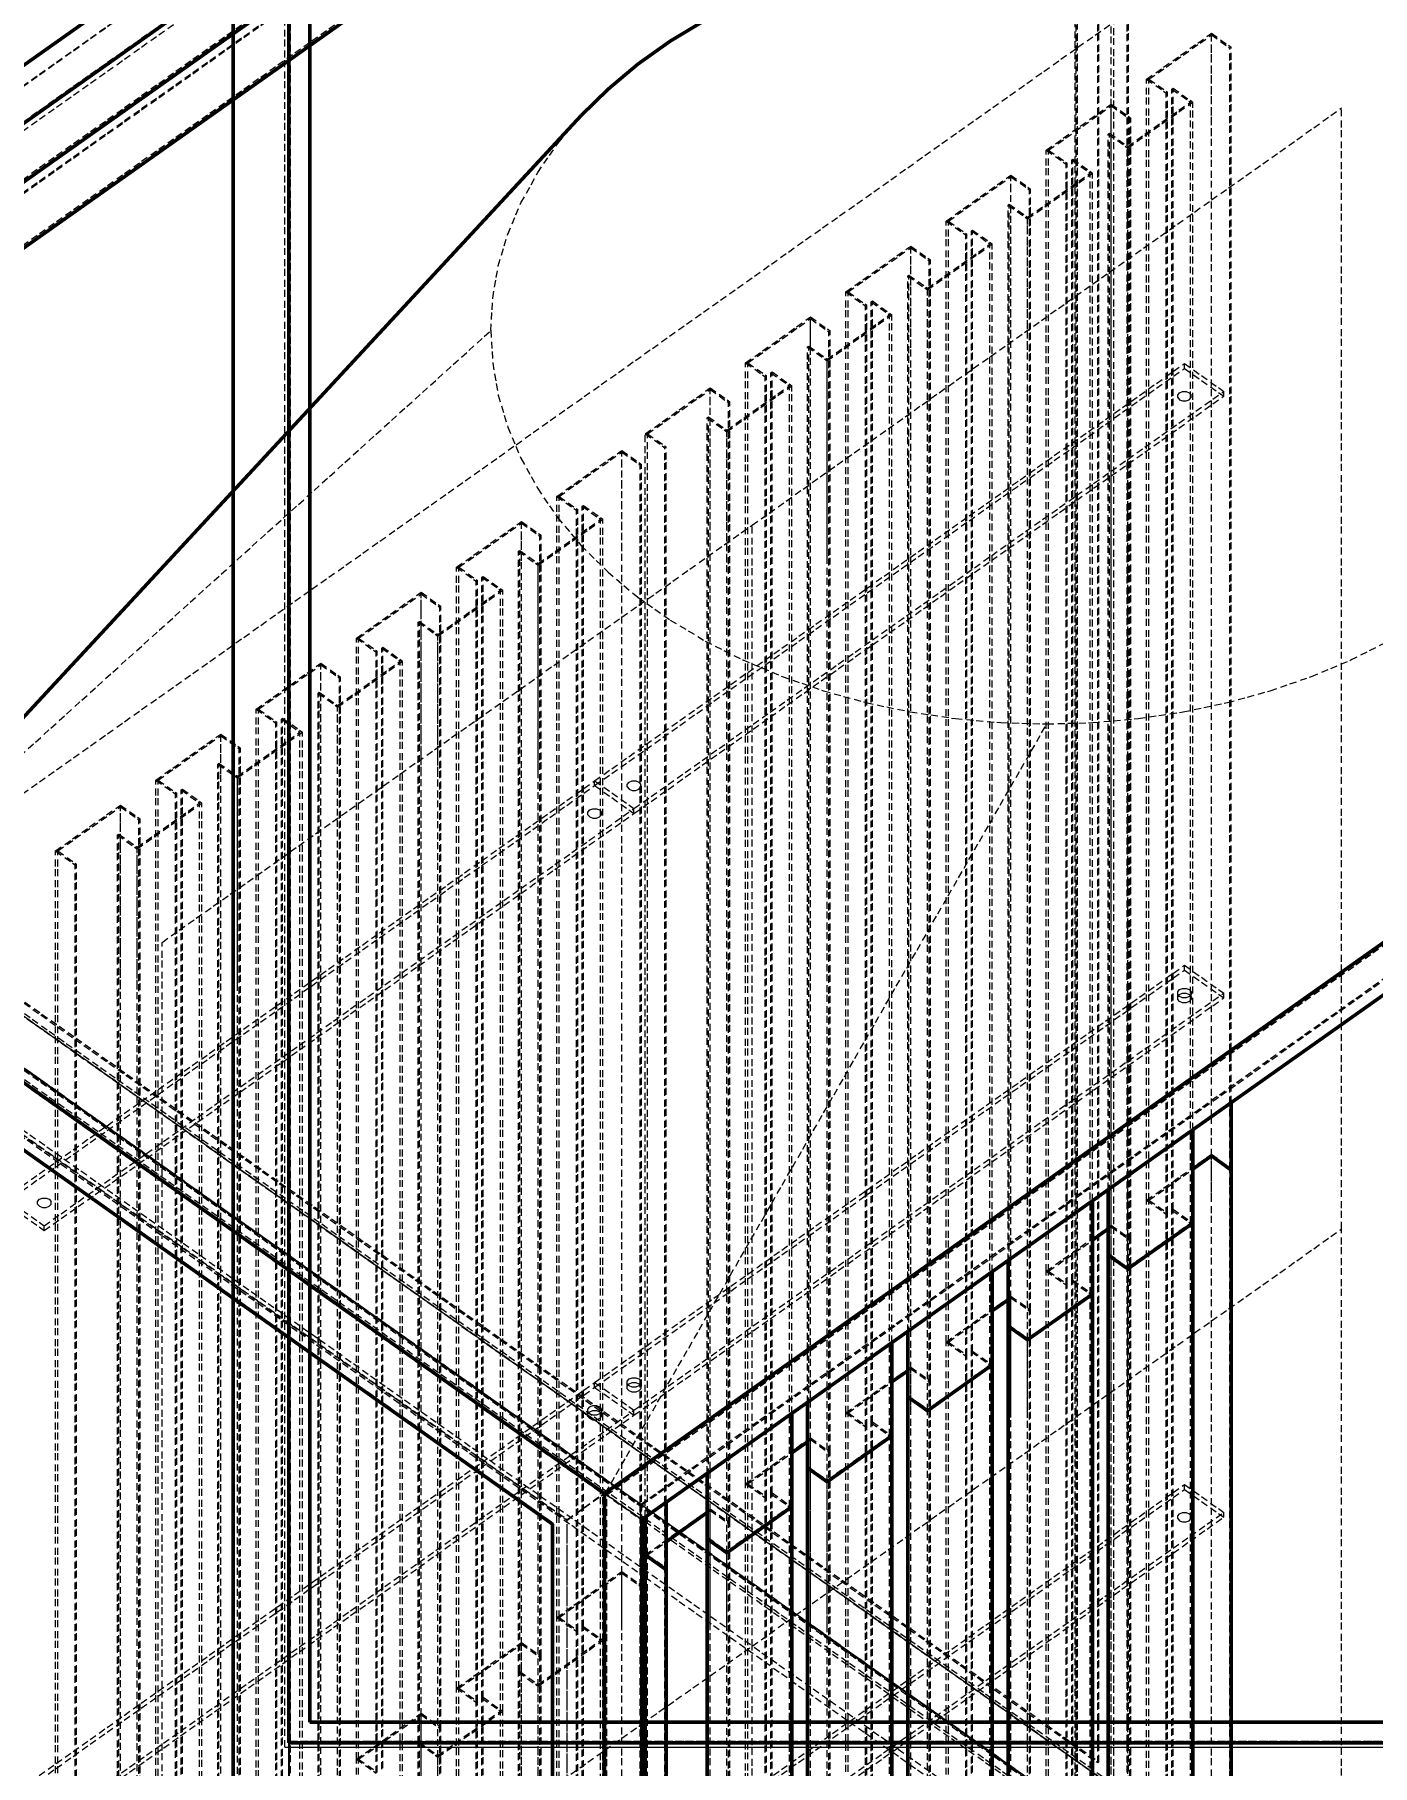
# Model space of a CAD drawing. Header units: millimetres. Extents: x -261 to 8533, y -404 to 6090.
# Drawn here: x 1860 to 2822, y 1180 to 2424 of the extents above; entities that cross this region are included whole.
import ezdxf

# ---------------------------------------------------------------- set-up
doc = ezdxf.new("R2010")
doc.units = ezdxf.units.MM
doc.linetypes.add('Hidden', pattern=[15, 5, -3, 5, -2])
for name, color, linetype, lineweight in [('Default', 7, 'Continuous', 50), ('Edges', 7, 'Hidden', 15), ('HiddenEdges', 2, 'Hidden', 15), ('HiddenSilhouettes', 2, 'Hidden', 15), ('HiddenWires', 7, 'Hidden', 15), ('Silhouettes', 7, 'Continuous', 50), ('Wires', 7, 'Hidden', 15)]:
    doc.layers.add(name, color=color, linetype=linetype, lineweight=lineweight)
doc.layers.add('Dimension', color=7, linetype='Continuous', lineweight=50, true_color=0x6495ed)
doc.styles.add('Default', font='arial.ttf')
doc.dimstyles.get("Standard").update_dxf_attribs({"dimtxt": 0.18, "dimasz": 0.18, "dimexe": 0.18, "dimexo": 0.0625, "dimgap": 0.09, "dimtad": 0, "dimtih": 1, "dimtoh": 1, "dimdec": 4, "dimzin": 0, "dimdsep": 46, "dimtxsty": 'Standard', "dimcen": 0.09, "dimadec": 0, "dimazin": 0, "dimtfac": 1, "dimtdec": 4, "dimtofl": 0, "dimtmove": 0, "dimatfit": 3, "dimfxl": 1, "dimtolj": 1, "dimtzin": 0, "dimarcsym": 0})

# ---------------------------------------------------------------- blocks, each defined once
blk = doc.blocks.new('Top')
at = {"layer": 'HiddenEdges'}
for points in [[(-1753, -853, 0), (-1753, 853, 0)], [(-1748.8, -848.8, 0), (-1748.8, 848.8, 0)], [(-1753, -853, 0), (953, -853, 0)], [(-1750, -853, 0), (1753, -853, 0)], [(-1748.8, -848.8, 0), (-611.2, -848.8, 0)], [(-1748.8, -886.8, 0), (-1748.8, -850, 0)]]:
    blk.add_polyline3d(points, dxfattribs=at)
at = {"layer": 'HiddenSilhouettes'}
for points in [[(-1750, -848.8, 0), (-610, -848.8, 0)], [(-1750, -888, 0), (-1750, -850, 0)], [(-1750, -850, 0), (895, -850, 0)], [(-1750, -890, 0), (-1750, -850, 0)]]:
    blk.add_polyline3d(points, dxfattribs=at)
at = {"layer": 'Silhouettes'}
for points in [[(-1790, -890, 0), (-1790, 890, 0)], [(-1750, -850, 0), (-1750, 850, 0)], [(-1735, -835, 0), (-1735, 835, 0)], [(-1735, -835, 0), (-625, -835, 0)], [(-1750, -850, 0), (-610, -850, 0)]]:
    blk.add_polyline3d(points, dxfattribs=at)
blk = doc.blocks.new('Isometric')
at = {"layer": 'Edges'}
for points in [[(70.7, 170.2), (1329.4, 1060.2)], [(70.7, 159.8), (1277, 1012.8)], [(70.7, 122.8), (1329.4, 1012.8)], [(554.6, 165.6), (556, 189), (560, 212.2), (566.8, 235), (576.3, 257.4), (588.3, 279.2), (602.8, 300.2), (619.7, 320.3)], [(71.2, -271), (554.6, 165.6)], [(554.6, 165.6), (556, 142.3), (560, 119.1), (566.8, 96.2), (576.3, 73.8), (588.3, 52), (602.8, 31), (619.7, 10.9), (638.9, -8.1), (660.3, -26), (683.7, -42.5), (708.9, -57.6), (735.8, -71.2), (764.2, -83.1), (793.9, -93.4), (824.7, -101.9), (856.4, -108.6), (888.8, -113.4), (921.6, -116.3), (954.6, -117.2)], [(954.6, -117.2), (987.6, -116.3), (1020.4, -113.4), (1052.8, -108.6), (1084.5, -101.9), (1115.3, -93.4), (1145, -83.1), (1173.4, -71.2), (1200.3, -57.6), (1225.5, -42.5), (1248.9, -26), (1270.3, -8.1), (1289.5, 10.9), (1306.4, 31), (1320.9, 52), (1332.9, 73.8), (1342.4, 96.2), (1349.1, 119.1), (1353.2, 142.3), (1354.6, 165.6)], [(1073, -427.9), (1073, -399.6)], [(1073, -1234), (1073, -427.9)], [(1012.9, -509.2), (1012.9, -442.1)], [(1086.3, -1243.4), (1086.3, -437.3)], [(940.8, -560.2), (940.8, -493.1)], [(1012.9, -1315.3), (1012.9, -509.2)], [(868.7, -611.2), (868.7, -544.1)], [(940.8, -1366.3), (940.8, -560.2)], [(796.6, -662.2), (796.6, -595.1)], [(868.7, -1417.3), (868.7, -611.2)], [(724.4, -713.2), (724.4, -646.1)], [(796.6, -1468.3), (796.6, -662.2)], [(679.9, -724.7), (679.9, -677.6)], [(609.5, -2379.7), (609.5, -689.7)], [(724.4, -1519.3), (724.4, -713.2)], [(679.9, -1530.8), (679.9, -724.7)]]:
    blk.add_lwpolyline(points, dxfattribs=at)
for points in [[(70.7, 237, 0), (1272.8, 1087, 0)], [(637.2, -670.1, 0), (954.6, -117.2, 0)], [(662.4, -689.1, 0), (1468.5, -119.1, 0)], [(43.8, -289.7, 0), (609.5, -689.7, 0)], [(1086.3, -437.3, 0), (1086.3, -390.2, 0)], [(609.5, -689.7, 0), (636.4, -670.7, 0)], [(636.4, -670.7, 0), (662.4, -689.1, 0)], [(662.4, -2379.1, 0), (662.4, -689.1, 0)]]:
    blk.add_polyline3d(points, dxfattribs=at)
blk.add_polyline3d([(636.4, -671.5, 0)], close=True, dxfattribs=at)
at = {"layer": 'HiddenEdges'}
for points in [[(992.1, -863.6), (992.1, 805.2)], [(976.7, -900.9), (976.7, 789.1)], [(1012.4, -879.2), (1012.4, 789.6)], [(70.7, -271.5), (1272.8, 578.5)], [(976.7, -900.4), (976.7, 483.3)], [(1073, 306.3), (1073, 379.4)], [(1073, -399.6), (1073, 378.2)], [(1040.5, -469.7), (1040.5, 336.4)], [(1045.5, -466.2), (1045.5, 339.9)], [(1000.9, -478.9), (1000.9, 327.2)], [(1014.2, -488.3), (1014.2, 317.8)], [(999.6, -498.6), (999.6, 307.5)], [(973.3, -517.2), (973.3, 288.9)], [(1012.9, 0), (1012.9, 298.1)], [(1012.9, -442.1), (1012.9, 296.9)], [(928.8, 153.1), (928.8, 277.4)], [(968.4, -520.7), (968.4, 285.4)], [(942.1, -539.3), (942.1, 266.8)], [(-608.1, 257.2), (1895, -1512.8)], [(-634.3, 238.7), (1842.7, -1512.8)], [(901.2, -568.2), (901.2, 237.9)], [(940.8, 153.1), (940.8, 247.1)], [(856.7, 153.1), (856.7, 226.4)], [(856.7, -580.9), (856.7, 225.2)], [(896.3, -571.7), (896.3, 234.4)], [(870, -590.3), (870, 215.8)], [(-608.1, 209.8), (1895, -1560.2)], [(855.4, -600.6), (855.4, 205.5)], [(829.1, -619.2), (829.1, 186.9)], [(868.7, 153.1), (868.7, 196.1)], [(868.7, -544.1), (868.7, 194.9)], [(824.1, -622.7), (824.1, 183.4)], [(784.5, -631.9), (784.5, 174.2)], [(797.8, -641.3), (797.8, 164.8)], [(783.3, -651.6), (783.3, 154.5)], [(796.6, -595.1), (796.6, 143.9)], [(1053.6, 138.4), (1053.6, 141.9)], [(752, -673.7), (752, 132.4)], [(757, -670.2), (757, 135.9)], [(712.4, -682.9), (712.4, 123.2)], [(711.1, -702.6), (711.1, 103.5)], [(724.4, 0), (724.4, 94.1)], [(724.4, -646.1), (724.4, 92.9)], [(648.8, 0), (648.8, 79.4)], [(648.8, -727.9), (648.8, 78.2)], [(679.9, -677.6), (679.9, 81.4)], [(662.1, -737.3), (662.1, 68.8)], [(621.2, -766.2), (621.2, 39.9)], [(576.6, -778.9), (576.6, 27.2)], [(616.2, -769.7), (616.2, 36.4)], [(589.9, -788.3), (589.9, 17.8)], [(549.1, -817.2), (549.1, -11.1)], [(588.7, -809.2), (588.7, -3.1)], [(504.5, -153.1), (504.5, -22.6)], [(504.5, -829.9), (504.5, -23.8)], [(544.1, -820.7), (544.1, -14.6)], [(517.8, -839.3), (517.8, -33.2)], [(503.2, -849.6), (503.2, -43.5)], [(476.9, -868.2), (476.9, -62.1)], [(516.5, -153.1), (516.5, -52.9)], [(516.5, -860.2), (516.5, -54.1)], [(432.4, -153.1), (432.4, -73.6)], [(472, -871.7), (472, -65.6)], [(432.4, -880.9), (432.4, -74.8)], [(445.7, -890.3), (445.7, -84.2)], [(444.4, -153.1), (444.4, -103.9)], [(444.4, -911.2), (444.4, -105.1)], [(399.9, -922.7), (399.9, -116.6)], [(404.8, -919.2), (404.8, -113.1)], [(360.3, -153.1), (360.3, -124.6)], [(360.3, -931.9), (360.3, -125.8)], [(373.6, -941.3), (373.6, -135.2)], [(359, -951.6), (359, -145.5)], [(372.3, -306.3), (372.3, -154.9)], [(372.3, -962.2), (372.3, -156.1)], [(327.7, -973.7), (327.7, -167.6)], [(332.7, -970.2), (332.7, -164.1)], [(288.1, -306.3), (288.1, -175.6)], [(288.1, -982.9), (288.1, -176.8)], [(301.4, -992.3), (301.4, -186.2)], [(657.6, -181.6), (657.6, -178.1)], [(286.9, -1002.6), (286.9, -196.5)], [(300.2, -306.3), (300.2, -205.9)], [(300.2, -1013.2), (300.2, -207.1)], [(255.6, -1024.7), (255.6, -218.6)], [(71.6, -272.1), (635.5, -670.9)], [(76.8, -265), (592.2, -629.4)], [(45.5, -290.5), (609.5, -689.3)], [(1053.6, -294.3), (1053.6, -290.8)], [(196.6, -312), (1001, -880.8)], [(170.6, -330.4), (975, -899.2)], [(170.6, -330.9), (976.7, -900.9)], [(1073, -459.4), (1073, -426.7)], [(1040.5, -1275.8), (1040.5, -469.7)], [(1045.5, -1272.3), (1045.5, -466.2)], [(233.3, -481.6), (233.3, -478.1)], [(1000.9, -1285), (1000.9, -478.9)], [(1014.2, -1294.4), (1014.2, -488.3)], [(1012.9, -612.5), (1012.9, -508)], [(968.4, -1326.8), (968.4, -520.7)], [(973.3, -1323.3), (973.3, -517.2)], [(928.8, -1336), (928.8, -529.9)], [(942.1, -1345.4), (942.1, -539.3)], [(927.5, -1355.7), (927.5, -549.6)], [(940.8, -612.5), (940.8, -559)], [(896.3, -1377.8), (896.3, -571.7)], [(901.2, -1374.3), (901.2, -568.2)], [(856.7, -612.5), (856.7, -579.7)], [(856.7, -1387), (856.7, -580.9)], [(629.3, -594.3), (629.3, -590.8)], [(870, -1396.4), (870, -590.3)], [(657.6, -614.3), (657.6, -610.8)], [(829.1, -1425.3), (829.1, -619.2)], [(868.7, -612.5), (868.7, -610)], [(784.5, -765.7), (784.5, -630.7)], [(784.5, -1438), (784.5, -631.9)], [(824.1, -1428.8), (824.1, -622.7)], [(797.8, -1447.4), (797.8, -641.3)], [(783.3, -1457.7), (783.3, -651.6)], [(609.5, -689.3), (635.5, -670.9)], [(635.5, -2359.2), (635.5, -670.9)], [(636.4, -671.5), (637.2, -670.1)], [(636.4, -671.5), (637.2, -670.9)], [(757, -1476.3), (757, -670.2)], [(796.6, -765.7), (796.6, -661)], [(1053.6, -667.7), (1053.6, -664.2)], [(662.4, -2316.2), (662.4, -678.3)], [(662.4, -678.3), (663.3, -678.9)], [(712.4, -765.7), (712.4, -681.7)], [(712.4, -1489), (712.4, -682.9)], [(752, -1479.8), (752, -673.7)], [(598.9, -692.8), (599.8, -692.2)], [(599.8, -2361), (599.8, -692.2)], [(609.5, -2377.6), (609.5, -689.3)], [(725.7, -1498.4), (725.7, -692.3)], [(711.1, -1508.7), (711.1, -702.6)], [(724.4, -765.7), (724.4, -712)], [(648.8, -765.7), (648.8, -726.7)], [(648.8, -1534), (648.8, -727.9)], [(662.1, -1543.4), (662.1, -737.3)], [(616.2, -1575.8), (616.2, -769.7)], [(621.2, -1572.3), (621.2, -766.2)], [(576.6, -918.8), (576.6, -777.7)], [(576.6, -1585), (576.6, -778.9)], [(589.9, -1594.4), (589.9, -788.3)], [(575.4, -1604.7), (575.4, -798.6)], [(588.7, -918.8), (588.7, -808)], [(544.1, -1626.8), (544.1, -820.7)], [(549.1, -1623.3), (549.1, -817.2)], [(504.5, -1636), (504.5, -829.9)], [(517.8, -1645.4), (517.8, -839.3)], [(516.5, -918.8), (516.5, -859)], [(516.5, -1666.3), (516.5, -860.2)]]:
    blk.add_lwpolyline(points, dxfattribs=at)
for points in [[(70.7, 251.2, 0), (1251.6, 1086.2, 0)], [(70.7, 237.4, 0), (1271.1, 1086.2, 0)], [(70.7, 211.4, 0), (1271.1, 1060.2, 0)], [(70.7, 160.7, 0), (1272.8, 1010.7, 0)], [(1002.7, -882, 0), (1002.7, 806.3, 0)], [(1086.3, -390.2, 0), (1086.3, 368.8, 0)], [(1000.9, 306.3, 0), (1000.9, 328.4, 0)], [(928.8, -529.9, 0), (928.8, 276.2, 0)], [(927.5, -549.6, 0), (927.5, 256.5, 0)], [(940.8, -493.1, 0), (940.8, 245.9, 0)], [(784.5, 153.1, 0), (784.5, 175.4, 0)], [(796.6, 0, 0), (796.6, 145.1, 0)], [(712.4, 0, 0), (712.4, 124.4, 0)], [(725.7, -692.3, 0), (725.7, 113.8, 0)], [(576.6, 0, 0), (576.6, 28.4, 0)], [(575.4, -798.6, 0), (575.4, 7.5, 0)], [(588.7, -153.1, 0), (588.7, -1.9, 0)], [(431.1, -900.6, 0), (431.1, -94.5, 0)], [(662.4, -678.3, 0), (1416.5, -145.1, 0)], [(70.7, -271.5, 0), (636.4, -671.5, 0)], [(55.3, -307.2, 0), (599.8, -692.2, 0)], [(206.3, -309.2, 0), (991.2, -864.2, 0)], [(196.6, -311.7, 0), (1002.7, -881.7, 0)], [(975.8, -612.5, 0), (975.8, -459.4, 0)], [(1000.9, -612.5, 0), (1000.9, -477.7, 0)], [(999.6, -1304.7, 0), (999.6, -498.6, 0)], [(928.8, -612.5, 0), (928.8, -528.7, 0)], [(855.4, -1406.7, 0), (855.4, -600.6, 0)], [(638.1, -671.5, 0), (663.3, -689.3, 0)], [(784.9, -765.7, 0), (1087.2, -979.4, 0)], [(975.8, -901.5, 0), (975.8, -765.7, 0)], [(588.7, -1615.3, 0), (588.7, -809.2, 0)], [(504.5, -918.8, 0), (504.5, -828.7, 0)], [(503.2, -1655.7, 0), (503.2, -849.6, 0)]]:
    blk.add_polyline3d(points, dxfattribs=at)
at = {"layer": 'HiddenSilhouettes'}
for points in [[(70.7, 205), (1277, 1058)], [(991.2, -864.2), (991.2, 804.6)], [(1001, -880.8), (1001, 807.5)], [(1013.3, -878.6), (1013.3, 790.2)], [(975, -899.2), (975, 482.8)], [(975.8, -459.4), (975.8, 483.1)], [(1026.4, 346.4), (1073, 379.4)], [(1073, 379.4), (1087.2, 369.4)], [(1073, 378.2), (1086.3, 368.8)], [(1086.3, 368.8), (1087.2, 369.4)], [(1026.4, -459.7), (1026.4, 346.4)], [(1026.4, 346.4), (1040.5, 336.4)], [(1028.1, -459.7), (1028.1, 346.4)], [(1028.1, 346.4), (1041.4, 337)], [(1040.5, 336.4), (1041.4, 337)], [(1041.4, -469.1), (1041.4, 337)], [(1044.6, 339.3), (1045.5, 339.9)], [(1044.6, -466.8), (1044.6, 339.3)], [(954.2, 295.4), (1000.9, 328.4)], [(955.9, 295.4), (1000.9, 327.2)], [(1000.9, 328.4), (1015.1, 318.4)], [(1000.9, 327.2), (1014.2, 317.8)], [(1012.9, 298.1), (1057.9, 329.9)], [(1057.9, -476.2), (1057.9, 329.9)], [(1059.6, -409.1), (1059.6, 329.9)], [(1014.2, 317.8), (1015.1, 318.4)], [(1015.1, -487.7), (1015.1, 318.4)], [(998.8, 306.9), (999.6, 307.5)], [(998.8, -452.1), (998.8, 306.9)], [(999.6, 307.5), (1012.9, 298.1)], [(954.2, -510.7), (954.2, 295.4)], [(954.2, 295.4), (968.4, 285.4)], [(955.9, -510.7), (955.9, 295.4)], [(955.9, 295.4), (969.2, 286)], [(972.5, 288.3), (973.3, 288.9)], [(972.5, -517.8), (972.5, 288.3)], [(972.5, 288.3), (985.8, 278.9)], [(973.3, 288.9), (987.5, 278.9)], [(883.8, 244.4), (928.8, 276.2)], [(928.8, 276.2), (942.1, 266.8)], [(940.8, 247.1), (985.8, 278.9)], [(940.8, 245.9), (987.5, 278.9)], [(969.2, -520.1), (969.2, 286)], [(985.8, -527.2), (985.8, 278.9)], [(942.1, 266.8), (942.9, 267.4)], [(942.9, -538.7), (942.9, 267.4)], [(926.7, 255.9), (927.5, 256.5)], [(926.7, 255.9), (940.8, 245.9)], [(927.5, 256.5), (940.8, 247.1)], [(882.1, -561.7), (882.1, 244.4)], [(882.1, 244.4), (896.3, 234.4)], [(883.8, -561.7), (883.8, 244.4)], [(883.8, 244.4), (897.1, 235)], [(900.4, -568.8), (900.4, 237.3)], [(900.4, 237.3), (913.7, 227.9)], [(810, 193.4), (856.7, 226.4)], [(811.7, 193.4), (856.7, 225.2)], [(856.7, 225.2), (870, 215.8)], [(868.7, 194.9), (915.3, 227.9)], [(896.3, 234.4), (897.1, 235)], [(897.1, -571.1), (897.1, 235)], [(913.7, -578.2), (913.7, 227.9)], [(915.3, -511.1), (915.3, 227.9)], [(-608.1, 212), (1863, -1535.4)], [(870, 215.8), (870.8, 216.4)], [(870.8, -589.7), (870.8, 216.4)], [(854.5, 204.9), (855.4, 205.5)], [(854.5, -554.1), (854.5, 204.9)], [(854.5, 204.9), (868.7, 194.9)], [(855.4, 205.5), (868.7, 196.1)], [(-636.4, 189.8), (663.3, -729.2)], [(-634.3, 193.5), (1842.7, -1558)], [(810, -612.7), (810, 193.4)], [(811.7, -612.7), (811.7, 193.4)], [(811.7, 193.4), (825, 184)], [(784.5, 175.4), (798.7, 165.4)], [(796.6, 145.1), (841.5, 176.9)], [(796.6, 143.9), (843.2, 176.9)], [(824.1, 183.4), (825, 184)], [(825, -622.1), (825, 184)], [(828.2, -619.8), (828.2, 186.3)], [(828.2, 186.3), (841.5, 176.9)], [(841.5, -629.2), (841.5, 176.9)], [(843.2, -562.1), (843.2, 176.9)], [(739.6, 142.4), (784.5, 174.2)], [(784.5, 174.2), (797.8, 164.8)], [(797.8, 164.8), (798.7, 165.4)], [(798.7, -640.7), (798.7, 165.4)], [(782.4, -605.1), (782.4, 153.9)], [(629.3, -158.1), (1053.6, 141.9)], [(737.9, -663.7), (737.9, 142.4)], [(737.9, 142.4), (752, 132.4)], [(739.6, -663.7), (739.6, 142.4)], [(739.6, 142.4), (752.9, 133)], [(1053.6, 138.4), (1081.9, 118.4)], [(724.4, 94.1), (769.4, 125.9)], [(724.4, 92.9), (771.1, 125.9)], [(752.9, -673.1), (752.9, 133)], [(756.1, 135.3), (757, 135.9)], [(756.1, -670.8), (756.1, 135.3)], [(756.1, 135.3), (769.4, 125.9)], [(757, 135.9), (771.1, 125.9)], [(769.4, -680.2), (769.4, 125.9)], [(771.1, -613.1), (771.1, 125.9)], [(657.6, -178.1), (1081.9, 121.9)], [(657.6, -181.6), (1081.9, 118.4)], [(665.7, 91.4), (712.4, 124.4)], [(667.4, 91.4), (712.4, 123.2)], [(712.4, 123.2), (725.7, 113.8)], [(726.6, -691.7), (726.6, 114.4)], [(1081.9, 118.4), (1081.9, 121.9)], [(710.3, 102.9), (711.1, 103.5)], [(711.1, 103.5), (724.4, 94.1)], [(667.4, -714.7), (667.4, 91.4)], [(667.4, 91.4), (680.7, 82)], [(603.8, 46.4), (648.8, 78.2)], [(648.8, 78.2), (662.1, 68.8)], [(679.9, 81.4), (680.7, 82)], [(662.1, 68.8), (662.9, 69.4)], [(662.9, -736.7), (662.9, 69.4)], [(602.1, -759.7), (602.1, 46.4)], [(602.1, 46.4), (616.2, 36.4)], [(603.8, -759.7), (603.8, 46.4)], [(603.8, 46.4), (617.1, 37)], [(620.3, -766.8), (620.3, 39.3)], [(620.3, 39.3), (633.6, 29.9)], [(531.7, -4.6), (576.6, 27.2)], [(576.6, 28.4), (590.8, 18.4)], [(588.7, -1.9), (633.6, 29.9)], [(588.7, -3.1), (635.3, 29.9)], [(616.2, 36.4), (617.1, 37)], [(617.1, -769.1), (617.1, 37)], [(633.6, -776.2), (633.6, 29.9)], [(635.3, -776.2), (635.3, 29.9)], [(590.8, -787.7), (590.8, 18.4)], [(574.5, 6.9), (575.4, 7.5)], [(574.5, -799.2), (574.5, 6.9)], [(574.5, 6.9), (588.7, -3.1)], [(575.4, 7.5), (588.7, -1.9)], [(530, -810.7), (530, -4.6)], [(531.7, -810.7), (531.7, -4.6)], [(531.7, -4.6), (545, -14)], [(548.2, -817.8), (548.2, -11.7)], [(548.2, -11.7), (561.5, -21.1)], [(549.1, -11.1), (563.2, -21.1)], [(544.1, -14.6), (545, -14)], [(545, -820.1), (545, -14)], [(561.5, -827.2), (561.5, -21.1)], [(563.2, -827.2), (563.2, -21.1)], [(517.8, -33.2), (518.7, -32.6)], [(518.7, -838.7), (518.7, -32.6)], [(502.4, -44.1), (503.2, -43.5)], [(502.4, -850.2), (502.4, -44.1)], [(503.2, -43.5), (516.5, -52.9)], [(504.5, -44.4), (504.5, -44.4)], [(457.9, -861.7), (457.9, -55.6)], [(459.5, -861.7), (459.5, -55.6)], [(459.5, -55.6), (472.8, -65)], [(476.1, -62.7), (476.9, -62.1)], [(476.9, -62.1), (491.1, -72.1)], [(444.4, -103.9), (489.4, -72.1)], [(444.4, -105.1), (491.1, -72.1)], [(472.8, -871.1), (472.8, -65)], [(476.1, -868.8), (476.1, -62.7)], [(489.4, -878.2), (489.4, -72.1)], [(491.1, -878.2), (491.1, -72.1)], [(432.4, -74.8), (445.7, -84.2)], [(446.5, -889.7), (446.5, -83.6)], [(430.3, -901.2), (430.3, -95.1)], [(385.7, -912.7), (385.7, -106.6)], [(385.7, -106.6), (399.9, -116.6)], [(387.4, -912.7), (387.4, -106.6)], [(387.4, -106.6), (400.7, -116)], [(638.1, -671.5), (1442.5, -102.7)], [(399.9, -116.6), (400.7, -116)], [(400.7, -922.1), (400.7, -116)], [(404, -919.8), (404, -113.7)], [(404, -113.7), (417.3, -123.1)], [(417.3, -929.2), (417.3, -123.1)], [(419, -929.2), (419, -123.1)], [(313.6, -157.6), (360.3, -124.6)], [(315.3, -157.6), (360.3, -125.8)], [(374.4, -940.7), (374.4, -134.6)], [(358.1, -146.1), (359, -145.5)], [(358.1, -952.2), (358.1, -146.1)], [(358.1, -146.1), (372.3, -156.1)], [(359, -145.5), (372.3, -154.9)], [(205.1, -458.1), (629.3, -158.1)], [(313.6, -963.7), (313.6, -157.6)], [(313.6, -157.6), (327.7, -167.6)], [(315.3, -963.7), (315.3, -157.6)], [(315.3, -157.6), (328.6, -167)], [(629.3, -161.6), (629.3, -158.1)], [(629.3, -158.1), (657.6, -178.1)], [(629.3, -161.6), (657.6, -181.6)], [(300.2, -205.9), (345.1, -174.1)], [(300.2, -207.1), (346.8, -174.1)], [(328.6, -973.1), (328.6, -167)], [(331.8, -164.7), (332.7, -164.1)], [(331.8, -970.8), (331.8, -164.7)], [(331.8, -164.7), (345.1, -174.1)], [(332.7, -164.1), (346.8, -174.1)], [(345.1, -980.2), (345.1, -174.1)], [(346.8, -980.2), (346.8, -174.1)], [(233.3, -478.1), (657.6, -178.1)], [(288.1, -175.6), (302.3, -185.6)], [(288.1, -176.8), (301.4, -186.2)], [(301.4, -186.2), (302.3, -185.6)], [(302.3, -991.7), (302.3, -185.6)], [(286, -1003.2), (286, -197.1)], [(241.5, -1014.7), (241.5, -208.6)], [(241.5, -208.6), (255.6, -218.6)], [(243.2, -1014.7), (243.2, -208.6)], [(243.2, -208.6), (256.5, -218)], [(255.6, -218.6), (256.5, -218)], [(256.5, -1024.1), (256.5, -218)], [(629.3, -594.3), (1053.6, -294.3)], [(1053.6, -290.8), (1081.9, -310.8)], [(1053.6, -294.3), (1081.9, -314.3)], [(1048.8, -313.4), (1050.1, -311.8), (1052.3, -310.9), (1054.9, -310.9), (1057.1, -311.8), (1058.4, -313.4), (1058.4, -315.3), (1057.1, -316.8), (1054.9, -317.8), (1052.3, -317.8), (1050.1, -316.8), (1048.8, -315.3)], [(1058.4, -313.4), (1058.4, -309.9)], [(1081.9, -314.3), (1081.9, -310.8)], [(657.6, -614.3), (1081.9, -314.3)], [(1048.8, -315.3), (1048.8, -311.7)], [(1028.1, -459.7), (1059.6, -437.4)], [(1026.4, -1265.8), (1026.4, -459.7)], [(1026.4, -459.7), (1040.5, -469.7)], [(1028.1, -1265.8), (1028.1, -459.7)], [(1040.5, -469.7), (1041.4, -469.1)], [(1041.4, -1275.2), (1041.4, -469.1)], [(1044.6, -1272.9), (1044.6, -466.8)], [(1044.6, -466.8), (1057.9, -476.2)], [(1045.5, -466.2), (1059.6, -476.2)], [(954.2, -510.7), (1000.9, -477.7)], [(1000.9, -477.7), (1015.1, -487.7)], [(1012.9, -508), (1057.9, -476.2)], [(1057.9, -1282.3), (1057.9, -476.2)], [(955.9, -510.7), (987.5, -488.4)], [(1014.2, -488.3), (1015.1, -487.7)], [(1015.1, -1293.8), (1015.1, -487.7)], [(998.8, -499.2), (999.6, -498.6)], [(999.6, -498.6), (1012.9, -508)], [(954.2, -1316.8), (954.2, -510.7)], [(954.2, -510.7), (968.4, -520.7)], [(955.9, -1316.8), (955.9, -510.7)], [(955.9, -510.7), (969.2, -520.1)], [(969.2, -1326.2), (969.2, -520.1)], [(972.5, -1323.9), (972.5, -517.8)], [(972.5, -517.8), (985.8, -527.2)], [(973.3, -517.2), (987.5, -527.2)], [(926.7, -531.4), (928.8, -529.9)], [(928.8, -528.7), (942.9, -538.7)], [(940.8, -559), (985.8, -527.2)], [(985.8, -1333.3), (985.8, -527.2)], [(883.8, -561.7), (915.3, -539.4)], [(942.1, -539.3), (942.9, -538.7)], [(942.9, -1344.8), (942.9, -538.7)], [(928.8, -550.5), (928.8, -550.5)], [(882.1, -1367.8), (882.1, -561.7)], [(882.1, -561.7), (896.3, -571.7)], [(883.8, -1367.8), (883.8, -561.7)], [(896.3, -571.7), (897.1, -571.1)], [(897.1, -1377.2), (897.1, -571.1)], [(900.4, -1374.9), (900.4, -568.8)], [(900.4, -568.8), (913.7, -578.2)], [(901.2, -568.2), (915.3, -578.2)], [(810, -612.7), (856.7, -579.7)], [(856.7, -579.7), (870.8, -589.7)], [(868.7, -610), (913.7, -578.2)], [(913.7, -1384.3), (913.7, -578.2)], [(205.1, -890.8), (629.3, -590.8)], [(205.1, -894.3), (629.3, -594.3)], [(652.8, -593.4), (654.1, -591.8), (656.3, -590.9), (658.9, -590.9), (661.1, -591.8), (662.4, -593.4), (662.4, -595.3), (661.1, -596.8), (658.9, -597.8), (656.3, -597.8), (654.1, -596.8), (652.8, -595.3)], [(652.8, -595.3), (652.8, -591.7)], [(662.4, -593.4), (662.4, -589.9)], [(811.7, -612.7), (843.2, -590.4)], [(870.8, -1395.8), (870.8, -589.7)], [(854.5, -601.2), (855.4, -600.6)], [(855.4, -600.6), (868.7, -610)], [(233.3, -910.8), (657.6, -610.8)], [(233.3, -914.3), (657.6, -614.3)], [(624.5, -613.4), (625.8, -611.8), (628, -610.9), (630.6, -610.9), (632.9, -611.8), (634.2, -613.4), (634.2, -615.3), (632.9, -616.8), (630.6, -617.8), (628, -617.8), (625.8, -616.8), (624.5, -615.3)], [(624.5, -615.3), (624.5, -611.7)], [(634.2, -613.4), (634.2, -609.9)], [(810, -1418.8), (810, -612.7)], [(810, -612.7), (824.1, -622.7)], [(811.7, -1418.8), (811.7, -612.7)], [(811.7, -612.7), (825, -622.1)], [(824.1, -622.7), (825, -622.1)], [(825, -1428.2), (825, -622.1)], [(828.2, -619.8), (829.1, -619.2)], [(828.2, -1425.9), (828.2, -619.8)], [(828.2, -619.8), (841.5, -629.2)], [(829.1, -619.2), (843.2, -629.2)], [(829.1, -620.4), (829.1, -620.4)], [(975.8, -900.7), (975.8, -612.5)], [(592.2, -629.4), (784.9, -765.7)], [(737.9, -663.7), (784.5, -630.7)], [(784.5, -630.7), (798.7, -640.7)], [(784.5, -631.9), (797.8, -641.3)], [(796.6, -661), (841.5, -629.2)], [(841.5, -1435.3), (841.5, -629.2)], [(739.6, -663.7), (771.1, -641.4)], [(798.7, -1446.8), (798.7, -640.7)], [(782.4, -652.2), (783.3, -651.6)], [(637.2, -2360.9), (637.2, -670.9)], [(638.1, -2359.8), (638.1, -671.5)], [(739.6, -1469.8), (739.6, -663.7)], [(739.6, -663.7), (752.9, -673.1)], [(756.1, -1476.9), (756.1, -670.8)], [(756.1, -670.8), (769.4, -680.2)], [(757, -670.2), (771.1, -680.2)], [(1053.6, -667.7), (1081.9, -687.7)], [(663.3, -765.7), (663.3, -678.9)], [(665.7, -714.7), (712.4, -681.7)], [(712.4, -681.7), (726.6, -691.7)], [(724.4, -712), (769.4, -680.2)], [(752, -673.7), (752.9, -673.1)], [(752.9, -1479.2), (752.9, -673.1)], [(769.4, -1486.3), (769.4, -680.2)], [(1081.9, -687.7), (1081.9, -684.2)], [(725.7, -692.3), (726.6, -691.7)], [(726.6, -1497.8), (726.6, -691.7)], [(710.3, -703.2), (711.1, -702.6)], [(711.1, -702.6), (724.4, -712)], [(712.4, -703.5), (712.4, -703.5)], [(667.4, -1520.8), (667.4, -714.7)], [(602.1, -759.7), (648.8, -726.7)], [(648.8, -726.7), (662.9, -736.7)], [(648.8, -727.9), (662.1, -737.3)], [(663.3, -729.2), (663.3, -729.2)], [(665.7, -730.9), (1087.2, -1028.9)], [(662.1, -737.3), (662.9, -736.7)], [(662.9, -1542.8), (662.9, -736.7)], [(602.1, -1565.8), (602.1, -759.7)], [(602.1, -759.7), (616.2, -769.7)], [(603.8, -1565.8), (603.8, -759.7)], [(616.2, -769.7), (617.1, -769.1)], [(617.1, -1575.2), (617.1, -769.1)], [(620.3, -766.8), (621.2, -766.2)], [(620.3, -1572.9), (620.3, -766.8)], [(620.3, -766.8), (633.6, -776.2)], [(621.2, -766.2), (635.3, -776.2)], [(530, -810.7), (576.6, -777.7)], [(531.7, -810.7), (576.6, -778.9)], [(588.7, -808), (633.6, -776.2)], [(633.6, -1582.3), (633.6, -776.2)], [(635.3, -1582.3), (635.3, -776.2)], [(589.9, -788.3), (590.8, -787.7)], [(590.8, -1593.8), (590.8, -787.7)], [(574.5, -799.2), (575.4, -798.6)], [(574.5, -1605.3), (574.5, -799.2)], [(574.5, -799.2), (588.7, -809.2)], [(575.4, -798.6), (588.7, -808)], [(530, -1616.8), (530, -810.7)], [(530, -810.7), (544.1, -820.7)], [(531.7, -1616.8), (531.7, -810.7)], [(531.7, -810.7), (545, -820.1)], [(545, -1626.2), (545, -820.1)], [(548.2, -817.8), (549.1, -817.2)], [(548.2, -1623.9), (548.2, -817.8)], [(548.2, -817.8), (561.5, -827.2)], [(549.1, -817.2), (563.2, -827.2)], [(457.9, -861.7), (504.5, -828.7)], [(459.5, -861.7), (504.5, -829.9)], [(504.5, -828.7), (518.7, -838.7)], [(504.5, -829.9), (517.8, -839.3)], [(516.5, -859), (561.5, -827.2)], [(516.5, -860.2), (563.2, -827.2)], [(561.5, -1633.3), (561.5, -827.2)], [(563.2, -1633.3), (563.2, -827.2)], [(518.7, -1644.8), (518.7, -838.7)], [(502.4, -1656.3), (502.4, -850.2)], [(503.2, -849.6), (516.5, -859)], [(457.9, -1667.8), (457.9, -861.7)], [(457.9, -861.7), (472, -871.7)], [(459.5, -1667.8), (459.5, -861.7)], [(459.5, -861.7), (472.8, -871.1)]]:
    blk.add_lwpolyline(points, dxfattribs=at)
for points in [[(1048.8, -309.9), (1050.1, -308.3), (1052.3, -307.4), (1054.9, -307.4), (1057.1, -308.3), (1058.4, -309.9), (1058.4, -311.7), (1057.1, -313.3), (1054.9, -314.2), (1052.3, -314.2), (1050.1, -313.3), (1048.8, -311.7)], [(652.8, -589.9), (654.1, -588.3), (656.3, -587.4), (658.9, -587.4), (661.1, -588.3), (662.4, -589.9), (662.4, -591.7), (661.1, -593.3), (658.9, -594.2), (656.3, -594.2), (654.1, -593.3), (652.8, -591.7)], [(624.5, -609.9), (625.8, -608.3), (628, -607.4), (630.6, -607.4), (632.9, -608.3), (634.2, -609.9), (634.2, -611.7), (632.9, -613.3), (630.6, -614.2), (628, -614.2), (625.8, -613.3), (624.5, -611.7)]]:
    blk.add_lwpolyline(points, close=True, dxfattribs=at)
for points in [[(1028.1, 346.4, 0), (1073, 378.2, 0)], [(1087.2, -389.6, 0), (1087.2, 369.4, 0)], [(1044.6, 339.3, 0), (1057.9, 329.9, 0)], [(1045.5, 339.9, 0), (1059.6, 329.9, 0)], [(1012.9, 296.9, 0), (1059.6, 329.9, 0)], [(998.8, 306.9, 0), (1012.9, 296.9, 0)], [(882.1, 244.4, 0), (928.8, 277.4, 0)], [(928.8, 277.4, 0), (942.9, 267.4, 0)], [(968.4, 285.4, 0), (969.2, 286, 0)], [(987.5, -460.1, 0), (987.5, 278.9, 0)], [(-608.1, 259.3, 0), (1865.3, -1489.7, 0)], [(926.7, -503.1, 0), (926.7, 255.9, 0)], [(900.4, 237.3, 0), (901.2, 237.9, 0)], [(901.2, 237.9, 0), (915.3, 227.9, 0)], [(856.7, 226.4, 0), (870.8, 216.4, 0)], [(868.7, 196.1, 0), (913.7, 227.9, 0)], [(810, 193.4, 0), (824.1, 183.4, 0)], [(828.2, 186.3, 0), (829.1, 186.9, 0)], [(829.1, 186.9, 0), (843.2, 176.9, 0)], [(636.4, -671.5, 0), (1838.5, 178.5, 0)], [(737.9, 142.4, 0), (784.5, 175.4, 0)], [(782.4, 153.9, 0), (783.3, 154.5, 0)], [(782.4, 153.9, 0), (796.6, 143.9, 0)], [(783.3, 154.5, 0), (796.6, 145.1, 0)], [(629.3, -161.6, 0), (1053.6, 138.4, 0)], [(1053.6, 141.9, 0), (1081.9, 121.9, 0)], [(752, 132.4, 0), (752.9, 133, 0)], [(712.4, 124.4, 0), (726.6, 114.4, 0)], [(725.7, 113.8, 0), (726.6, 114.4, 0)], [(710.3, -656.1, 0), (710.3, 102.9, 0)], [(710.3, 102.9, 0), (724.4, 92.9, 0)], [(665.7, -687.6, 0), (665.7, 91.4, 0)], [(665.7, 91.4, 0), (679.9, 81.4, 0)], [(602.1, 46.4, 0), (648.8, 79.4, 0)], [(648.8, 79.4, 0), (662.9, 69.4, 0)], [(680.7, -677, 0), (680.7, 82, 0)], [(620.3, 39.3, 0), (621.2, 39.9, 0)], [(621.2, 39.9, 0), (635.3, 29.9, 0)], [(530, -4.6, 0), (576.6, 28.4, 0)], [(576.6, 27.2, 0), (589.9, 17.8, 0)], [(589.9, 17.8, 0), (590.8, 18.4, 0)], [(530, -4.6, 0), (544.1, -14.6, 0)], [(548.2, -11.7, 0), (549.1, -11.1, 0)], [(457.9, -55.6, 0), (504.5, -22.6, 0)], [(459.5, -55.6, 0), (504.5, -23.8, 0)], [(504.5, -22.6, 0), (518.7, -32.6, 0)], [(504.5, -23.8, 0), (517.8, -33.2, 0)], [(516.5, -52.9, 0), (561.5, -21.1, 0)], [(516.5, -54.1, 0), (563.2, -21.1, 0)], [(502.4, -44.1, 0), (516.5, -54.1, 0)], [(457.9, -55.6, 0), (472, -65.6, 0)], [(385.7, -106.6, 0), (432.4, -73.6, 0)], [(432.4, -73.6, 0), (446.5, -83.6, 0)], [(472, -65.6, 0), (472.8, -65, 0)], [(476.1, -62.7, 0), (489.4, -72.1, 0)], [(387.4, -106.6, 0), (432.4, -74.8, 0)], [(445.7, -84.2, 0), (446.5, -83.6, 0)], [(430.3, -95.1, 0), (431.1, -94.5, 0)], [(430.3, -95.1, 0), (444.4, -105.1, 0)], [(431.1, -94.5, 0), (444.4, -103.9, 0)], [(372.3, -154.9, 0), (417.3, -123.1, 0)], [(372.3, -156.1, 0), (419, -123.1, 0)], [(404, -113.7, 0), (404.8, -113.1, 0)], [(404.8, -113.1, 0), (419, -123.1, 0)], [(360.3, -124.6, 0), (374.4, -134.6, 0)], [(360.3, -125.8, 0), (373.6, -135.2, 0)], [(373.6, -135.2, 0), (374.4, -134.6, 0)], [(663.3, -678.9, 0), (1417.3, -145.7, 0)], [(205.1, -461.6, 0), (629.3, -161.6, 0)], [(327.7, -167.6, 0), (328.6, -167, 0)], [(233.3, -481.6, 0), (657.6, -181.6, 0)], [(241.5, -208.6, 0), (288.1, -175.6, 0)], [(243.2, -208.6, 0), (288.1, -176.8, 0)], [(286, -197.1, 0), (286.9, -196.5, 0)], [(286, -197.1, 0), (300.2, -207.1, 0)], [(286.9, -196.5, 0), (300.2, -205.9, 0)], [(71.6, -270.9, 0), (637.2, -670.9, 0)], [(629.3, -590.8, 0), (1053.6, -290.8, 0)], [(207.2, -308.6, 0), (992.1, -863.6, 0)], [(657.6, -610.8, 0), (1081.9, -310.8, 0)], [(169.7, -330.7, 0), (236.9, -378.2, 0)], [(169.7, -331.5, 0), (975.8, -901.5, 0)], [(1026.4, -459.7, 0), (1073, -426.7, 0)], [(1073, -426.7, 0), (1087.2, -436.7, 0)], [(205.1, -458.1, 0), (233.3, -478.1, 0)], [(1028.1, -459.7, 0), (1041.4, -469.1, 0)], [(205.1, -461.6, 0), (233.3, -481.6, 0)], [(1044.6, -466.8, 0), (1045.5, -466.2, 0)], [(998.8, -480.4, 0), (1000.9, -478.9, 0)], [(1000.9, -478.9, 0), (1014.2, -488.3, 0)], [(968.4, -520.7, 0), (969.2, -520.1, 0)], [(972.5, -517.8, 0), (973.3, -517.2, 0)], [(882.1, -561.7, 0), (928.8, -528.7, 0)], [(928.8, -529.9, 0), (942.1, -539.3, 0)], [(926.7, -550.2, 0), (927.5, -549.6, 0)], [(927.5, -549.6, 0), (940.8, -559, 0)], [(883.8, -561.7, 0), (897.1, -571.1, 0)], [(900.4, -568.8, 0), (901.2, -568.2, 0)], [(854.5, -582.4, 0), (856.7, -580.9, 0)], [(856.7, -580.9, 0), (870, -590.3, 0)], [(629.3, -590.8, 0), (657.6, -610.8, 0)], [(629.3, -594.3, 0), (657.6, -614.3, 0)], [(870, -590.3, 0), (870.8, -589.7, 0)], [(1002.7, -881.7, 0), (1002.7, -612.5, 0)], [(782.4, -633.4, 0), (784.5, -631.9, 0)], [(797.8, -641.3, 0), (798.7, -640.7, 0)], [(783.3, -651.6, 0), (796.6, -661, 0)], [(665.7, -938.4, 0), (1053.6, -664.2, 0)], [(665.7, -941.9, 0), (1053.6, -667.7, 0)], [(737.9, -1469.8, 0), (737.9, -663.7, 0)], [(737.9, -663.7, 0), (752, -673.7, 0)], [(756.1, -670.8, 0), (757, -670.2, 0)], [(1053.6, -664.2, 0), (1081.9, -684.2, 0)], [(665.7, -978.4, 0), (1081.9, -684.2, 0)], [(710.3, -684.4, 0), (712.4, -682.9, 0)], [(712.4, -682.9, 0), (725.7, -692.3, 0)], [(665.7, -981.9, 0), (1081.9, -687.7, 0)], [(667.4, -714.7, 0), (680.7, -705.3, 0)], [(667.4, -714.7, 0), (680.7, -724.1, 0)], [(603.8, -759.7, 0), (648.8, -727.9, 0)], [(603.8, -759.7, 0), (617.1, -769.1, 0)], [(576.6, -777.7, 0), (590.8, -787.7, 0)], [(576.6, -778.9, 0), (589.9, -788.3, 0)], [(588.7, -809.2, 0), (635.3, -776.2, 0)], [(544.1, -820.7, 0), (545, -820.1, 0)], [(517.8, -839.3, 0), (518.7, -838.7, 0)], [(502.4, -850.2, 0), (503.2, -849.6, 0)], [(502.4, -850.2, 0), (516.5, -860.2, 0)], [(991.2, -864.2, 0), (992.1, -863.6, 0)]]:
    blk.add_polyline3d(points, dxfattribs=at)
at = {"layer": 'HiddenWires'}
for points in [[(742.5, 25.7), (1166.7, 325.7)], [(1166.7, -333.3), (1166.7, 325.7)], [(1048.8, 119.3), (1050.1, 120.9)], [(1048.8, 117.5), (1050.1, 115.9)], [(1050.1, 120.9), (1052.3, 121.8)], [(1050.1, 115.9), (1052.3, 115)], [(1054.9, 121.8), (1057.1, 120.9)], [(1057.1, 120.9), (1058.4, 119.3)], [(1057.1, 115.9), (1058.4, 117.5)], [(318.2, -274.3), (742.5, 25.7)], [(742.5, -633.3), (742.5, 25.7)], [(652.8, -160.7), (654.1, -159.1)], [(654.1, -159.1), (656.3, -158.2)], [(656.3, -158.2), (658.9, -158.2)], [(658.9, -158.2), (661.1, -159.1)], [(661.1, -159.1), (662.4, -160.7)], [(652.8, -162.5), (654.1, -164.1)], [(654.1, -164.1), (656.3, -165)], [(656.3, -165), (658.9, -165)], [(624.5, -180.7), (625.8, -179.1)], [(624.5, -182.5), (625.8, -184.1)], [(625.8, -179.1), (628, -178.2)], [(625.8, -184.1), (628, -185)], [(628, -178.2), (630.6, -178.2)], [(630.6, -178.2), (632.9, -179.1)], [(632.9, -179.1), (634.2, -180.7)], [(632.9, -184.1), (634.2, -182.5)], [(318.2, -1080.4), (318.2, -274.3)], [(228.5, -460.7), (229.8, -459.1)], [(229.8, -459.1), (232.1, -458.2)], [(232.1, -458.2), (234.6, -458.2)], [(234.6, -458.2), (236.9, -459.1)], [(236.9, -459.1), (238.2, -460.7)], [(228.5, -462.5), (228.5, -460.7)], [(228.5, -462.5), (229.8, -464.1)], [(229.8, -464.1), (232.1, -465)], [(232.1, -465), (234.6, -465)], [(234.6, -465), (236.9, -464.1)], [(1050.1, -685.2), (1052.3, -684.3)], [(1052.3, -684.3), (1054.9, -684.3)], [(1054.9, -684.3), (1057.1, -685.2)], [(1048.8, -688.6), (1048.8, -686.8)], [(1048.8, -688.6), (1050.1, -690.2)], [(1050.1, -690.2), (1052.3, -691.1)], [(1057.1, -690.2), (1058.4, -688.6)], [(1058.4, -688.6), (1058.4, -686.8)], [(318.2, -1080.4), (663.3, -836.4)]]:
    blk.add_lwpolyline(points, dxfattribs=at)
for points in [[(1048.8, 117.5, 0), (1048.8, 119.3, 0)], [(1052.3, 121.8, 0), (1054.9, 121.8, 0)], [(1052.3, 115, 0), (1054.9, 115, 0)], [(1054.9, 115, 0), (1057.1, 115.9, 0)], [(1058.4, 117.5, 0), (1058.4, 119.3, 0)], [(652.8, -162.5, 0), (652.8, -160.7, 0)], [(662.4, -162.5, 0), (662.4, -160.7, 0)], [(658.9, -165, 0), (661.1, -164.1, 0)], [(661.1, -164.1, 0), (662.4, -162.5, 0)], [(624.5, -182.5, 0), (624.5, -180.7, 0)], [(628, -185, 0), (630.6, -185, 0)], [(630.6, -185, 0), (632.9, -184.1, 0)], [(634.2, -182.5, 0), (634.2, -180.7, 0)], [(236.9, -464.1, 0), (238.2, -462.5, 0)], [(238.2, -462.5, 0), (238.2, -460.7, 0)], [(1048.8, -686.8, 0), (1050.1, -685.2, 0)], [(1052.3, -691.1, 0), (1054.9, -691.1, 0)], [(1054.9, -691.1, 0), (1057.1, -690.2, 0)], [(1057.1, -685.2, 0), (1058.4, -686.8, 0)]]:
    blk.add_polyline3d(points, dxfattribs=at)
at = {"layer": 'Silhouettes'}
for points in [[(70.7, 252), (1251.6, 1087)], [(70.7, 210.2), (1272.8, 1060.2)], [(70.7, 168), (1329.4, 1058)], [(70.7, 120.7), (1329.4, 1010.7)], [(619.7, 320.3), (638.9, 339.3), (660.3, 357.2), (683.7, 373.7), (708.9, 388.8), (735.8, 402.4), (764.2, 414.4), (793.9, 424.6)], [(636.4, -670.7), (1442.5, -100.7)], [(70.7, -270.7), (636.4, -670.7)], [(54.4, -307.8), (598.9, -692.8)], [(1059.6, -476.2), (1059.6, -409.1)], [(1086.3, -437.3), (1087.2, -436.7)], [(1087.2, -1242.8), (1087.2, -436.7)], [(987.5, -527.2), (987.5, -460.1)], [(998.8, -499.2), (998.8, -452.1)], [(987.5, -488.4), (998.8, -480.4)], [(1012.9, -509.2), (1059.6, -476.2)], [(1059.6, -1282.3), (1059.6, -476.2)], [(926.7, -550.2), (926.7, -503.1)], [(998.8, -1305.3), (998.8, -499.2)], [(998.8, -499.2), (1012.9, -509.2)], [(915.3, -578.2), (915.3, -511.1)], [(915.3, -539.4), (926.7, -531.4)], [(987.5, -1333.3), (987.5, -527.2)], [(854.5, -601.2), (854.5, -554.1)], [(926.7, -1356.3), (926.7, -550.2)], [(926.7, -550.2), (940.8, -560.2)], [(843.2, -629.2), (843.2, -562.1)], [(843.2, -590.4), (854.5, -582.4)], [(868.7, -611.2), (915.3, -578.2)], [(915.3, -1384.3), (915.3, -578.2)], [(782.4, -652.2), (782.4, -605.1)], [(854.5, -1407.3), (854.5, -601.2)], [(854.5, -601.2), (868.7, -611.2)], [(771.1, -680.2), (771.1, -613.1)], [(771.1, -641.4), (782.4, -633.4)], [(796.6, -662.2), (843.2, -629.2)], [(843.2, -1435.3), (843.2, -629.2)], [(710.3, -703.2), (710.3, -656.1)], [(782.4, -1458.3), (782.4, -652.2)], [(782.4, -652.2), (796.6, -662.2)], [(636.4, -1531.3), (636.4, -670.7)], [(680.7, -724.1), (680.7, -677)], [(724.4, -713.2), (771.1, -680.2)], [(771.1, -1486.3), (771.1, -680.2)], [(598.9, -2361.6), (598.9, -692.8)], [(663.3, -2377.6), (663.3, -689.3)], [(665.7, -714.7), (665.7, -687.6)], [(710.3, -1509.3), (710.3, -703.2)], [(710.3, -703.2), (724.4, -713.2)], [(665.7, -1520.8), (665.7, -714.7)], [(665.7, -714.7), (679.9, -724.7)], [(680.7, -1530.2), (680.7, -724.1)]]:
    blk.add_lwpolyline(points, dxfattribs=at)
for points in [[(71.2, -271, 0), (619.7, 320.3, 0)], [(663.3, -689.3, 0), (1467.7, -120.5, 0)], [(1087.2, -436.7, 0), (1087.2, -389.6, 0)], [(1059.6, -437.4, 0), (1073, -427.9, 0)], [(1073, -427.9, 0), (1086.3, -437.3, 0)], [(940.8, -560.2, 0), (987.5, -527.2, 0)], [(680.7, -705.3, 0), (710.3, -684.4, 0)], [(663.3, -729.2, 0), (665.7, -730.9, 0)], [(679.9, -724.7, 0), (680.7, -724.1, 0)]]:
    blk.add_polyline3d(points, dxfattribs=at)
at = {"layer": 'Wires'}
for points in [[(1166.7, -480.4), (1166.7, -333.3)], [(742.5, -780.4), (1166.7, -480.4)], [(1166.7, -1286.5), (1166.7, -480.4)], [(742.5, -780.4), (742.5, -633.3)], [(663.3, -836.4), (742.5, -780.4)], [(742.5, -1586.5), (742.5, -780.4)]]:
    blk.add_lwpolyline(points, dxfattribs=at)
blk = doc.blocks.new('*D5')
at = {"layer": 'Defpoints', "color": 0}
for p in [(2043, 2046), (5543, 2046), (5543, 920)]:
    blk.add_point(p, dxfattribs=at)
at = {"layer": 'Dimension', "color": 0, "lineweight": -2}
for p, q in [((2043, 2036), (2043, 900)), ((5543, 2036), (5543, 900)), ((2091, 920), (3723.4, 920)), ((5495, 920), (3862.6, 920))]:
    blk.add_line(p, q, dxfattribs=at)
at = {"layer": 'Dimension', "color": 0}
for points in [[(2091, 928), (2091, 912), (2043, 920)], [(5495, 912), (5495, 928), (5543, 920)]]:
    blk.add_solid(points, dxfattribs=at)
at = {"layer": 'Dimension', "color": 0, "insert": (3793, 920), "char_height": 40, "attachment_point": 5, "style": 'Default'}
blk.add_mtext('\\A1;3500', dxfattribs=at)
blk = doc.blocks.new('*D6')
at = {"layer": 'Defpoints', "color": 0}
for p in [(2043, 2046), (4743, 2046), (4743, 1070)]:
    blk.add_point(p, dxfattribs=at)
at = {"layer": 'Dimension', "color": 0, "lineweight": -2}
for p, q in [((2043, 2036), (2043, 1050)), ((4743, 2036), (4743, 1050)), ((2091, 1070), (3197.8, 1070)), ((4695, 1070), (3588.2, 1070))]:
    blk.add_line(p, q, dxfattribs=at)
at = {"layer": 'Dimension', "color": 0}
for points in [[(2091, 1078), (2091, 1062), (2043, 1070)], [(4695, 1062), (4695, 1078), (4743, 1070)]]:
    blk.add_solid(points, dxfattribs=at)
at = {"layer": 'Dimension', "color": 0, "insert": (3393, 1070), "char_height": 40, "attachment_point": 5, "style": 'Default'}
blk.add_mtext('\\A1;DEPTH = 2700', dxfattribs=at)

msp = doc.modelspace()

# ---------------------------------------------------------------- block references
at = {"layer": 'Default'}
for name, p in [('Isometric', (1633.6667, 2046)), ('Top', (3793, 2046))]:
    msp.add_blockref(name, p, dxfattribs=at)

# ---------------------------------------------------------------- dimensions: what is measured, and where the dimension line sits
at = {"layer": 'Dimension'}
dim = msp.add_linear_dim(base=(5543, 920), p1=(2043, 2046), p2=(5543, 2046), dimstyle='Standard', override={"dimscale": 1, "dimtxt": 40, "dimasz": 48, "dimexe": 20, "dimexo": 10, "dimgap": 10, "dimtad": 0, "dimjust": 0, "dimtih": 0, "dimtoh": 0, "dimdec": 3, "dimlfac": 1, "dimzin": 8, "dimlunit": 2, "dimpost": '', "dimtxsty": 'Default', "dimsah": 0, "dimse1": 0, "dimse2": 0, "dimclrt": 0, "dimtol": 0, "dimlim": 0, "dimtp": 0, "dimtm": 0, "dimtfac": 1, "dimtdec": 3, "dimtix": 0, "dimtzin": 8}, dxfattribs=at)
dim.commit()
dim.dimension.update_dxf_attribs({"geometry": '*D5', "text_midpoint": (3793, 920), "dimtype": 160})
dim = msp.add_linear_dim(base=(4743, 1070), p1=(2043, 2046), p2=(4743, 2046), text='DEPTH = <>', dimstyle='Standard', override={"dimscale": 1, "dimtxt": 40, "dimasz": 48, "dimexe": 20, "dimexo": 10, "dimgap": 10, "dimtad": 0, "dimjust": 0, "dimtih": 0, "dimtoh": 0, "dimdec": 3, "dimlfac": 1, "dimzin": 8, "dimlunit": 2, "dimpost": '', "dimtxsty": 'Default', "dimsah": 0, "dimse1": 0, "dimse2": 0, "dimclrt": 0, "dimtol": 0, "dimlim": 0, "dimtp": 0, "dimtm": 0, "dimtfac": 1, "dimtdec": 3, "dimtix": 0, "dimtzin": 8}, dxfattribs=at)
dim.commit()
dim.dimension.update_dxf_attribs({"geometry": '*D6', "text_midpoint": (3393, 1070), "dimtype": 160})

doc.saveas('drawing.dxf')
